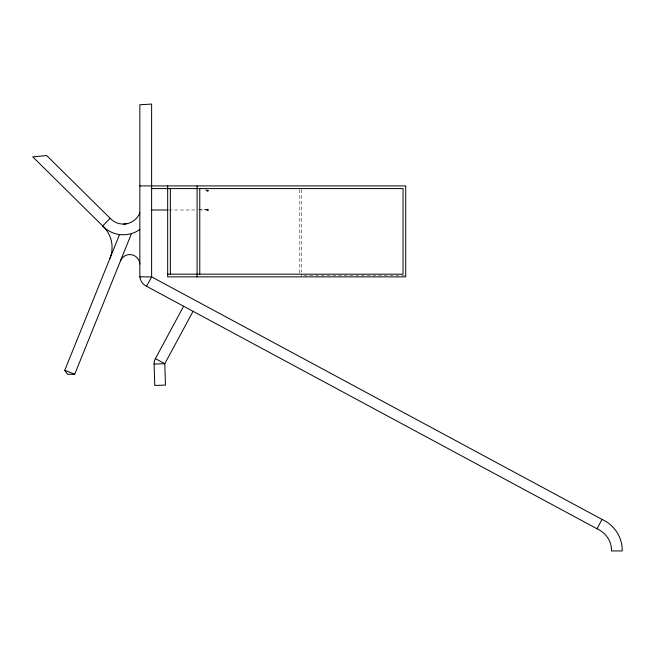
<?xml version="1.0" encoding="UTF-8"?>
<svg xmlns="http://www.w3.org/2000/svg" width="655" height="655" viewBox="0 0 655 655"><rect width="100%" height="100%" fill="white"/><g stroke="black" fill="none" stroke-linecap="round" stroke-linejoin="round"><path stroke-width="0.49" stroke-dasharray="3.27 2.46" d="M207.152 190.932L207.25 190.4M207.578 191.006L207.668 190.482M207.709 190.269L207.799 189.737M198.375 209.772L209.076 209.772L200.324 209.985M168.802 209.985L196.082 209.985M404.659 275.788L301.406 275.788L301.406 274.183M206.038 189.966L208.871 190.695L205.04 190.007M301.406 189.606L301.406 272.144M299.802 189.606L299.802 274.183M208.437 209.133L206.833 209.24M207.856 209.24L207.856 209.772M207.856 209.985L207.856 210.525M207.43 209.24L207.43 209.772M207.43 209.985L207.43 210.525M206.562 190.826L208.126 191.211L206.562 190.826M208.437 210.525L206.833 210.632L208.437 210.525"/><path stroke-width="0.98" d="M131.516 233.524L74.703 374.283L67.531 374.283L64.779 370.28L119.57 234.531M146.548 286.276L151.624 276.86L151.624 104.063L139.851 104.775L139.851 276.86A11.749 11.749 0 0 0 146.548 286.276L599.702 530.214A23.359 23.359 0 0 1 611.459 548.546L611.549 550.937L622.25 550.937A34.068 34.068 0 0 0 602.035 519.415L151.624 276.86L139.851 276.86M193.037 311.313L164.814 363.713L165.445 385.099L154.752 385.418L154.121 364.033A10.701 10.701 0 0 1 155.391 358.637L183.613 306.237M596.959 528.839L602.035 519.415M110.196 218.328L46.71 155.579L32.75 156.832L102.679 225.934L110.196 218.328A17.808 17.808 0 0 0 139.851 212.859M139.851 229.422C133.931 233.86 126.202 235.489 118.923 234.482A28.542 28.542 0 0 1 105.823 228.841L102.679 225.934M123.558 224.084L126.538 223.789M154.121 364.033L164.814 363.713L155.391 358.637M139.851 185.914L405.723 185.914L405.723 276.86L167.672 276.86L167.672 185.914M151.624 188.591L403.054 188.591L403.054 274.183L167.672 274.183M151.624 209.985L167.786 209.985M64.779 370.28L74.703 374.283M199.767 188.591L199.767 274.183M197.098 185.914L197.098 276.86M170.349 188.591L170.349 274.183M120.487 260.846A10.062 10.062 0 0 1 139.851 263.981M102.958 226.204A29.287 29.287 0 0 1 109.942 258.398"/></g></svg>
